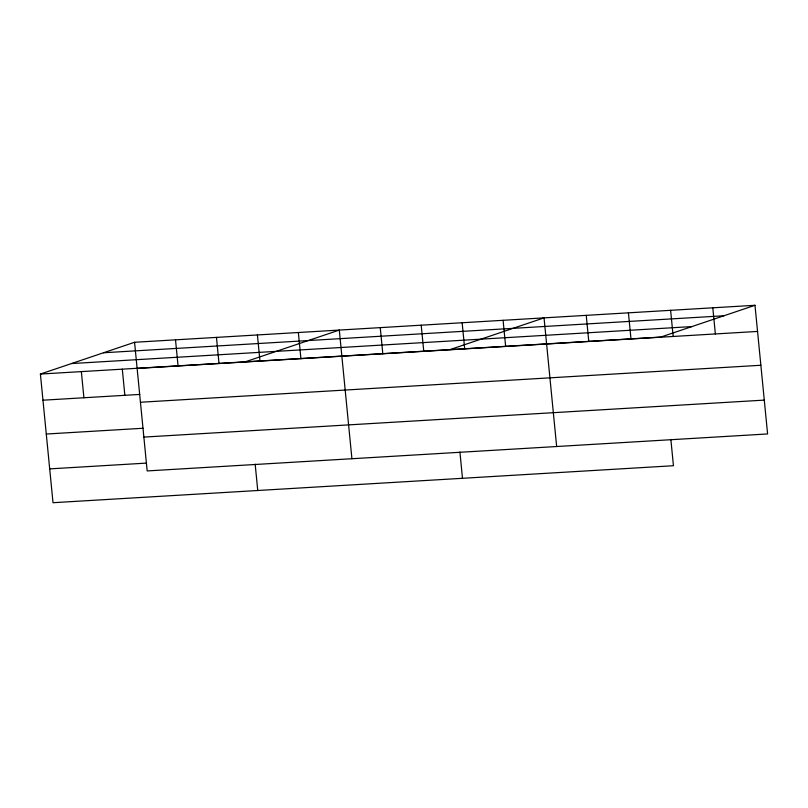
<?xml version="1.0" encoding="UTF-8"?>
<svg xmlns="http://www.w3.org/2000/svg" width="808" height="808" viewBox="0 0 808 808"><rect width="100%" height="100%" fill="white"/><g stroke="black" fill="none" stroke-linecap="round" stroke-linejoin="round"><path stroke-width="1.21" d="M670.862 439.411L673.438 465.721L53.015 502.707L40.4 374.054L134.562 342.279L754.985 305.293L767.6 433.946L147.177 470.933L134.562 342.279M245.137 361.853L339.299 330.078L351.914 458.722M449.884 349.652L544.047 317.867L556.651 446.521M754.985 305.293L660.823 337.067L40.4 374.054M103.485 352.763L723.907 315.776M71.478 363.57L691.9 326.584M137.128 368.418L757.55 331.431M42.965 400.202L139.754 394.425M140.441 402.253L760.863 365.267M46.278 434.027L143.067 428.26M143.864 437.098L764.287 400.111M49.702 468.882L146.48 463.105M712.797 307.808L715.363 333.946M670.61 310.322L673.175 336.461M628.422 312.837L630.987 338.976M586.234 315.352L588.79 341.491M503.091 320.311L505.656 346.45M462.146 322.756L464.711 348.894M459.914 451.985L462.489 478.296M421.2 325.19L423.766 351.329M380.255 327.634L382.81 353.773M298.354 332.512L300.919 358.661M257.409 334.956L259.974 361.095M255.177 464.186L257.752 490.496M216.463 337.401L219.018 363.539M175.508 339.835L178.073 365.984M122.301 369.175L124.856 395.314M81.345 371.619L83.911 397.758"/></g></svg>
